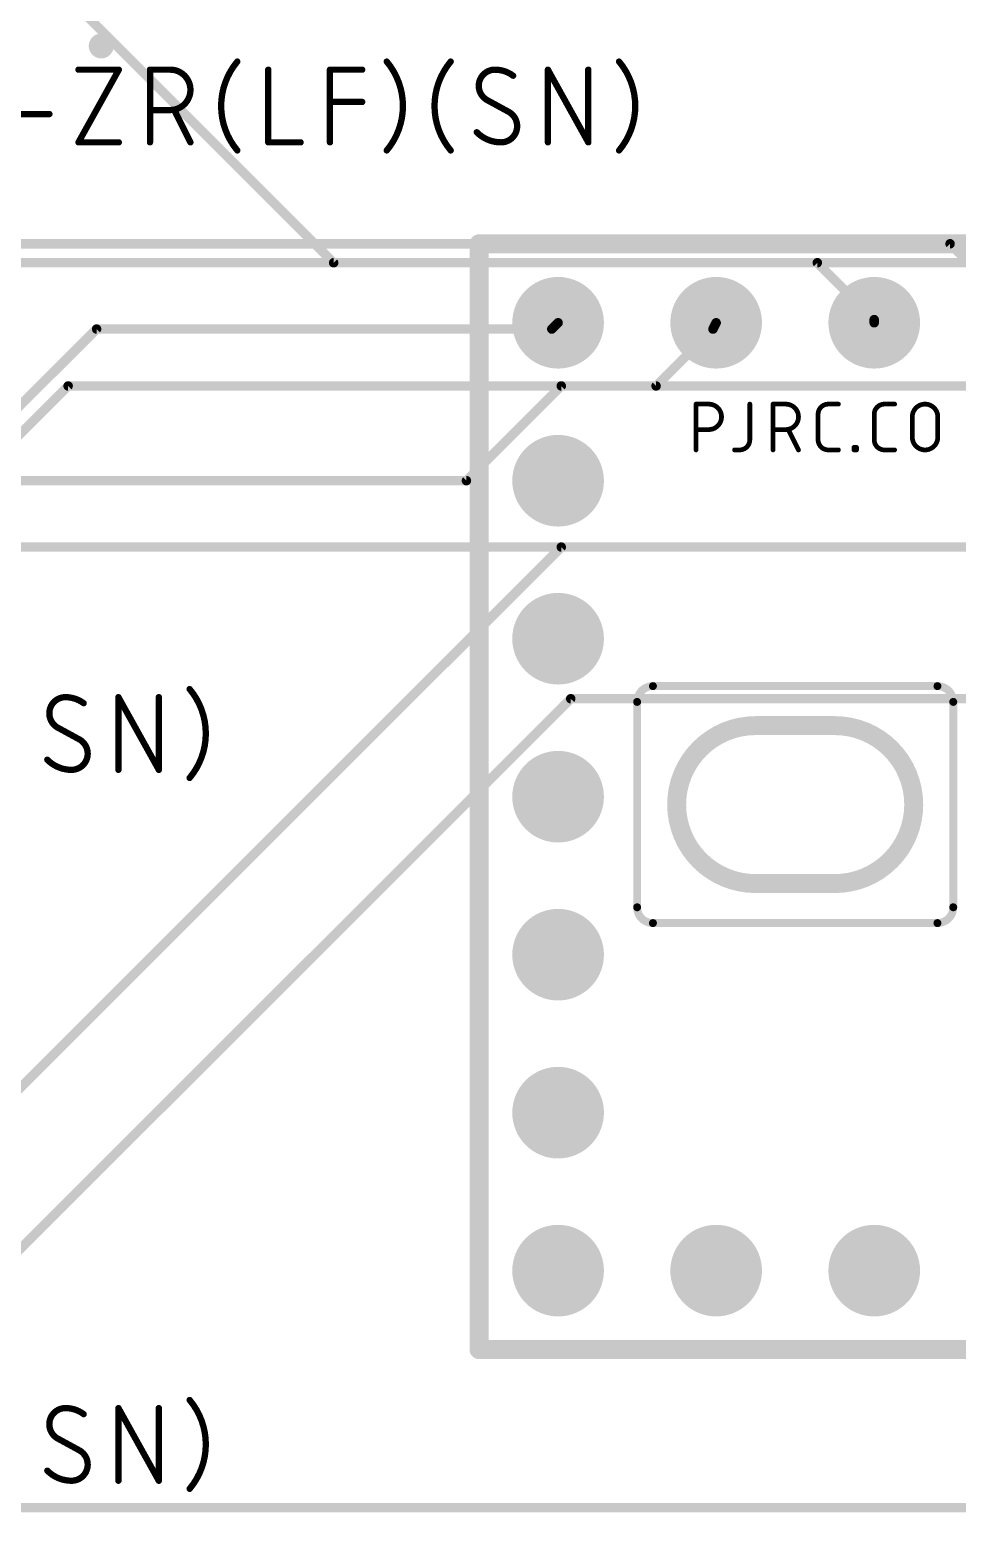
# Model space of a CAD drawing. Extents: x 20.2 to 95.4, y -5.2 to 47.1.
# Drawn here: x 51.2 to 66.11, y -5.16 to 18.68 of the extents above; entities that cross this region are included whole.
import ezdxf

# ---------------------------------------------------------------- set-up
doc = ezdxf.new("R2010")
doc.units = 0
for name, color, linetype in [('1', 12, 'CONTINUOUS'), ('16', 132, 'CONTINUOUS'), ('17', 110, 'CONTINUOUS'), ('20', 31, 'CONTINUOUS'), ('21', 253, 'CONTINUOUS'), ('27', 253, 'CONTINUOUS')]:
    doc.layers.add(name, color=color, linetype=linetype)

# ---------------------------------------------------------------- blocks, each defined once
blk = doc.blocks.new('ROUNDP')
at = {"const_width": 0.5}
blk.add_lwpolyline([(0, -0.25, 1), (0, 0.25, 1), (0, -0.25)], format="xyb", dxfattribs=at)

msp = doc.modelspace()

# ---------------------------------------------------------------- linework, layer by layer
at = {"layer": '1', "const_width": 0.1524}
for points in [[(65.9892, 15.24), (31.5468, 15.24)], [(67.2084, 14.0208), (65.9892, 15.24)], [(63.8556, 14.9352), (42.3672, 14.9352)], [(64.77, 14.0208), (63.8556, 14.9352)], [(64.77, 14.0208), (64.77, 13.97)], [(52.2732, 13.8684), (38.4048, 0)], [(59.5884, 13.8684), (52.2732, 13.8684)], [(59.5884, 13.8684), (59.69, 13.97)], [(62.1792, 13.8684), (61.2648, 12.954)], [(62.1792, 13.8684), (62.23, 13.97)], [(51.816, 12.954), (37.7952, -1.0668)], [(61.2648, 12.954), (51.816, 12.954)], [(59.7408, 10.3632), (49.3776, 0)], [(66.294, 10.3632), (59.7408, 10.3632)], [(59.8932, 7.9248), (50.9016, -1.0668)], [(66.4464, 7.9248), (59.8932, 7.9248)]]:
    msp.add_lwpolyline(points, dxfattribs=at)
at = {"layer": '1', "const_width": 0.0762}
for points in [[(66.0161, 15.2669, 1), (65.9623, 15.2131)], [(65.9892, 15.2019, 1), (65.9892, 15.2781)], [(63.8825, 14.9621, 1), (63.8287, 14.9083)], [(63.8556, 14.8971, 1), (63.8556, 14.9733)], [(64.8081, 14.0208, 1), (64.7319, 14.0208)], [(64.7431, 13.9939, 1), (64.7969, 14.0477)], [(52.2732, 13.9065, 1), (52.2732, 13.8303)], [(52.3001, 13.8415, 1), (52.2463, 13.8953)], [(59.5615, 13.8953, 1), (59.6153, 13.8415)], [(59.5884, 13.8303, 1), (59.5884, 13.9065)], [(59.7169, 13.9431, 1), (59.6631, 13.9969)], [(62.1451, 13.8854, 1), (62.2133, 13.8514)], [(62.2061, 13.8415, 1), (62.1523, 13.8953)], [(62.2641, 13.953, 1), (62.1959, 13.987)], [(64.7319, 13.97, 1), (64.8081, 13.97)], [(51.816, 12.9921, 1), (51.816, 12.9159)], [(51.8429, 12.9271, 1), (51.7891, 12.9809)], [(61.2379, 12.9809, 1), (61.2917, 12.9271)], [(61.2648, 12.9159, 1), (61.2648, 12.9921)], [(59.7408, 10.4013, 1), (59.7408, 10.3251)], [(59.7677, 10.3363, 1), (59.7139, 10.3901)], [(59.8932, 7.9629, 1), (59.8932, 7.8867)], [(59.9201, 7.8979, 1), (59.8663, 7.9517)]]:
    msp.add_lwpolyline(points, format="xyb", dxfattribs=at)
at = {"layer": '16', "const_width": 0.1524}
for points in [[(56.0832, 14.9352), (51.3588, 19.6596)], [(77.8764, 14.9352), (56.0832, 14.9352)], [(59.7408, 12.954), (58.2168, 11.43)], [(73.914, 12.954), (59.7408, 12.954)], [(58.2168, 11.43), (48.2, 11.43)], [(73.914, 10.3632), (45.4152, 10.3632)]]:
    msp.add_lwpolyline(points, dxfattribs=at)
at = {"layer": '16', "const_width": 0.0762}
for points in [[(56.0832, 14.9733, 1), (56.0832, 14.8971)], [(56.0563, 14.9083, 1), (56.1101, 14.9621)], [(59.7408, 12.9921, 1), (59.7408, 12.9159)], [(59.7677, 12.9271, 1), (59.7139, 12.9809)], [(58.1899, 11.4569, 1), (58.2437, 11.4031)], [(58.2168, 11.3919, 1), (58.2168, 11.4681)]]:
    msp.add_lwpolyline(points, format="xyb", dxfattribs=at)
at = {"layer": '20', "const_width": 0.1524}
msp.add_lwpolyline([(20.32, -5.08), (95.25, -5.08)], dxfattribs=at)
at = {"layer": '21'}
for points, const_width in [([(52.348, 18.32, 1), (52.348, 18.52, 1), (52.348, 18.32)], 0.2), ([(58.42, 15.3162, 1), (58.42, 15.1638)], 0.1524), ([(58.4962, 15.24, 1), (58.3438, 15.24)], 0.1524), ([(61.926, 12.6619, 1), (61.8879, 12.6619)], 0.0381), ([(61.907, 12.681, 1), (61.907, 12.6429)], 0.0381), ([(62.1116, 12.2527, 1), (62.1116, 12.6619)], 0.0762), ([(62.1116, 12.681, 1), (62.1116, 12.6429)], 0.0381), ([(62.1116, 12.6429, 1), (62.1116, 12.681)], 0.0381), ([(62.79, 12.6619, 1), (62.7519, 12.6619)], 0.0381), ([(63.1629, 12.6619, 1), (63.1248, 12.6619)], 0.0381), ([(63.1439, 12.681, 1), (63.1439, 12.6429)], 0.0381), ([(63.3485, 12.2527, 1), (63.3485, 12.6619)], 0.0762), ([(63.3485, 12.681, 1), (63.3485, 12.6429)], 0.0381), ([(63.3485, 12.6429, 1), (63.3485, 12.681)], 0.0381), ([(64.0317, 12.6619, 0.4142), (63.868, 12.4982)], 0.0762), ([(64.0317, 12.681, 1), (64.0317, 12.6429)], 0.0381), ([(64.0317, 12.6429, 1), (64.0317, 12.6809)], 0.0381), ([(64.1954, 12.6429, 1), (64.1954, 12.681)], 0.0381), ([(64.9339, 12.6619, 0.4142), (64.7702, 12.4982)], 0.0762), ([(64.9339, 12.681, 1), (64.9339, 12.6429)], 0.0381), ([(64.9339, 12.6429, 1), (64.9339, 12.6809)], 0.0381), ([(65.0976, 12.6429, 1), (65.0976, 12.681)], 0.0381), ([(65.7913, 12.4573, 1), (65.3821, 12.4573)], 0.0762), ([(63.887, 12.4982, 1), (63.8489, 12.4982)], 0.0381), ([(63.8489, 12.4982, 1), (63.887, 12.4982)], 0.0381), ([(64.7892, 12.4982, 1), (64.7511, 12.4982)], 0.0381), ([(64.7511, 12.4982, 1), (64.7892, 12.4982)], 0.0381), ([(65.4011, 12.4573, 1), (65.363, 12.4573)], 0.0381), ([(65.363, 12.4573, 1), (65.4011, 12.4573)], 0.0381), ([(65.8104, 12.4573, 1), (65.7723, 12.4573)], 0.0381), ([(65.7723, 12.4573, 1), (65.8104, 12.4573)], 0.0381), ([(61.907, 12.2717, 1), (61.907, 12.2336)], 0.0381), ([(62.1116, 12.2717, 1), (62.1116, 12.2336)], 0.0381), ([(62.1116, 12.2336, 1), (62.1116, 12.2717)], 0.0381), ([(63.1439, 12.2717, 1), (63.1439, 12.2336)], 0.0381), ([(63.3485, 12.2717, 1), (63.3485, 12.2336)], 0.0381), ([(63.3485, 12.2336, 1), (63.3485, 12.2717)], 0.0381), ([(63.4065, 12.2612, 1), (63.3724, 12.2442)], 0.0381), ([(65.3821, 12.1299, 1), (65.7913, 12.1299)], 0.0762), ([(65.4011, 12.1299, 1), (65.363, 12.1299)], 0.0381), ([(65.8104, 12.1299, 1), (65.7723, 12.1299)], 0.0381), ([(61.8879, 11.9253, 1), (61.926, 11.9253)], 0.0381), ([(62.5254, 11.9444, 1), (62.5254, 11.9063)], 0.0381), ([(62.6072, 11.9253, 0.4142), (62.7709, 12.089)], 0.0762), ([(62.6072, 11.9444, 1), (62.6072, 11.9063)], 0.0381), ([(62.6072, 11.9063, 1), (62.6072, 11.9444)], 0.0381), ([(62.79, 12.089, 1), (62.7519, 12.089)], 0.0381), ([(62.7519, 12.089, 1), (62.79, 12.089)], 0.0381), ([(63.1248, 11.9253, 1), (63.1629, 11.9253)], 0.0381), ([(63.5361, 11.9168, 1), (63.5701, 11.9338)], 0.0381), ([(63.868, 12.089, 0.4142), (64.0317, 11.9253)], 0.0762), ([(63.887, 12.089, 1), (63.8489, 12.089)], 0.0381), ([(63.8489, 12.089, 1), (63.887, 12.089)], 0.0381), ([(64.0317, 11.9444, 1), (64.0317, 11.9063)], 0.0381), ([(64.0317, 11.9063, 1), (64.0317, 11.9444)], 0.0381), ([(64.1954, 11.9063, 1), (64.1954, 11.9444)], 0.0381), ([(64.4446, 11.9853, 1), (64.4446, 11.9472)], 0.0381), ([(64.4636, 11.9662, 1), (64.4255, 11.9662)], 0.0381), ([(64.4446, 11.9444, 1), (64.4446, 11.9063)], 0.0381), ([(64.4255, 11.9253, 1), (64.4636, 11.9253)], 0.0381), ([(64.5045, 11.9662, 1), (64.4664, 11.9662)], 0.0381), ([(64.4664, 11.9253, 1), (64.5045, 11.9253)], 0.0381), ([(64.4855, 11.9472, 1), (64.4855, 11.9853)], 0.0381), ([(64.4855, 11.9063, 1), (64.4855, 11.9444)], 0.0381), ([(64.7702, 12.089, 0.4142), (64.9339, 11.9253)], 0.0762), ([(64.7892, 12.089, 1), (64.7511, 12.089)], 0.0381), ([(64.7511, 12.089, 1), (64.7892, 12.089)], 0.0381), ([(64.9339, 11.9444, 1), (64.9339, 11.9063)], 0.0381), ([(64.9339, 11.9063, 1), (64.9339, 11.9444)], 0.0381), ([(65.0976, 11.9063, 1), (65.0976, 11.9444)], 0.0381), ([(65.363, 12.1299, 1), (65.4011, 12.1299)], 0.0381), ([(65.7723, 12.1299, 1), (65.8104, 12.1299)], 0.0381), ([(61.214, 8.128, 0.4142), (60.96, 7.874)], 0.127), ([(61.214, 8.1598, 1), (61.214, 8.0962)], 0.0635), ([(61.214, 8.0962, 1), (61.214, 8.1598)], 0.0635), ([(65.786, 8.1598, 1), (65.786, 8.0962)], 0.0635), ([(66.04, 7.874, 0.4142), (65.786, 8.128)], 0.127), ([(65.786, 8.0962, 1), (65.786, 8.1598)], 0.0635), ([(60.9918, 7.874, 1), (60.9282, 7.874)], 0.0635), ([(60.9282, 7.874, 1), (60.9918, 7.874)], 0.0635), ([(66.0718, 7.874, 1), (66.0083, 7.874)], 0.0635), ([(66.0083, 7.874, 1), (66.0718, 7.874)], 0.0635), ([(62.865, 7.493, 0.4142), (61.595, 6.223)], 0.3048), ([(62.865, 7.5692, 1), (62.865, 7.4168)], 0.1524), ([(62.865, 7.4168, 1), (62.865, 7.5692)], 0.1524), ([(65.405, 6.223, 0.4142), (64.135, 7.493)], 0.3048), ([(64.135, 7.5692, 1), (64.135, 7.4168)], 0.1524), ([(64.135, 7.4168, 1), (64.135, 7.5692)], 0.1524), ([(61.595, 6.223, 0.4142), (62.865, 4.953)], 0.3048), ([(61.6712, 6.223, 1), (61.5188, 6.223)], 0.1524), ([(61.5188, 6.223, 1), (61.6712, 6.223)], 0.1524), ([(64.135, 4.953, 0.4142), (65.405, 6.223)], 0.3048), ([(65.4812, 6.223, 1), (65.3288, 6.223)], 0.1524), ([(65.3288, 6.223, 1), (65.4812, 6.223)], 0.1524), ([(62.865, 5.0292, 1), (62.865, 4.8768)], 0.1524), ([(62.865, 4.8768, 1), (62.865, 5.0292)], 0.1524), ([(64.135, 5.0292, 1), (64.135, 4.8768)], 0.1524), ([(64.135, 4.8768, 1), (64.135, 5.0292)], 0.1524), ([(60.9918, 4.572, 1), (60.9282, 4.572)], 0.0635), ([(60.9282, 4.572, 1), (60.9918, 4.572)], 0.0635), ([(60.96, 4.572, 0.4142), (61.214, 4.318)], 0.127), ([(65.786, 4.318, 0.4142), (66.04, 4.572)], 0.127), ([(66.0718, 4.572, 1), (66.0083, 4.572)], 0.0635), ([(66.0083, 4.572, 1), (66.0718, 4.572)], 0.0635), ([(61.214, 4.3498, 1), (61.214, 4.2863)], 0.0635), ([(61.214, 4.2863, 1), (61.214, 4.3498)], 0.0635), ([(65.786, 4.3498, 1), (65.786, 4.2863)], 0.0635), ([(65.786, 4.2863, 1), (65.786, 4.3498)], 0.0635), ([(58.42, -2.4638, 1), (58.42, -2.6162)], 0.1524), ([(58.3438, -2.54, 1), (58.4962, -2.54)], 0.1524)]:
    msp.add_lwpolyline(points, format="xyb", dxfattribs=dict(at, const_width=const_width))
for points, const_width in [([(58.42, 15.24), (93.98, 15.24)], 0.3048), ([(58.42, -2.54), (58.42, 15.24)], 0.3048), ([(61.907, 11.9253), (61.907, 12.6619)], 0.0762), ([(61.907, 12.6619), (62.1116, 12.6619)], 0.0762), ([(62.7709, 12.6619), (62.7709, 12.089)], 0.0762), ([(63.1439, 11.9253), (63.1439, 12.6619)], 0.0762), ([(63.1439, 12.6619), (63.3485, 12.6619)], 0.0762), ([(64.0317, 12.6619), (64.1954, 12.6619)], 0.0762), ([(64.9339, 12.6619), (65.0976, 12.6619)], 0.0762), ([(63.868, 12.089), (63.868, 12.4982)], 0.0762), ([(64.7702, 12.089), (64.7702, 12.4982)], 0.0762), ([(65.3821, 12.1299), (65.3821, 12.4573)], 0.0762), ([(65.7913, 12.4573), (65.7913, 12.1299)], 0.0762), ([(62.1116, 12.2527), (61.907, 12.2527)], 0.0762), ([(63.3485, 12.2527), (63.1439, 12.2527)], 0.0762), ([(63.5531, 11.9253), (63.3894, 12.2527)], 0.0762), ([(62.6072, 11.9253), (62.5254, 11.9253)], 0.0762), ([(64.1954, 11.9253), (64.0317, 11.9253)], 0.0762), ([(64.4446, 11.9253), (64.4446, 11.9662)], 0.0762), ([(64.4446, 11.9662), (64.4855, 11.9662)], 0.0762), ([(64.4855, 11.9253), (64.4446, 11.9253)], 0.0762), ([(64.4855, 11.9662), (64.4855, 11.9253)], 0.0762), ([(65.0976, 11.9253), (64.9339, 11.9253)], 0.0762), ([(65.786, 8.128), (61.214, 8.128)], 0.127), ([(60.96, 7.874), (60.96, 4.572)], 0.127), ([(66.04, 4.572), (66.04, 7.874)], 0.127), ([(62.865, 7.493), (64.135, 7.493)], 0.3048), ([(64.135, 4.953), (62.865, 4.953)], 0.3048), ([(61.214, 4.318), (65.786, 4.318)], 0.127), ([(93.98, -2.54), (58.42, -2.54)], 0.3048)]:
    msp.add_lwpolyline(points, dxfattribs=dict(at, const_width=const_width))
at = {"layer": '27'}
for points, const_width in [([(54.5349, 18.169, 0.1762), (54.2752, 17.455)], 0.1016), ([(54.5543, 18.1527, 1), (54.5154, 18.1853)], 0.0508), ([(57.196, 17.455, 0.1762), (56.9363, 18.169)], 0.1016), ([(56.9558, 18.1853, 1), (56.9169, 18.1527)], 0.0508), ([(57.9639, 18.169, 0.1762), (57.7042, 17.455)], 0.1016), ([(57.9833, 18.1527, 1), (57.9444, 18.1853)], 0.0508), ([(60.9298, 17.455, 0.1762), (60.6701, 18.169)], 0.1016), ([(60.6896, 18.1853, 1), (60.6507, 18.1527)], 0.0508), ([(51.9821, 18.0646, 1), (51.9821, 18.0138)], 0.0508), ([(52.6534, 18.0269, 1), (52.609, 18.0515)], 0.0508), ([(52.6312, 18.0138, 1), (52.6312, 18.0646)], 0.0508), ([(53.1578, 18.0392, 1), (53.107, 18.0392)], 0.0508), ([(53.1324, 18.0646, 1), (53.1324, 18.0138)], 0.0508), ([(53.457, 17.3901, 1), (53.457, 18.0392)], 0.1016), ([(53.457, 18.0646, 1), (53.457, 18.0138)], 0.0508), ([(53.457, 18.0138, 1), (53.457, 18.0646)], 0.0508), ([(55.0577, 18.0392, 1), (55.0069, 18.0392)], 0.0508), ([(56.0483, 18.0392, 1), (55.9975, 18.0392)], 0.0508), ([(56.0229, 18.0646, 1), (56.0229, 18.0138)], 0.0508), ([(56.5422, 18.0138, 1), (56.5422, 18.0646)], 0.0508), ([(58.6749, 18.0392, 0.4142), (58.4153, 17.7796)], 0.1016), ([(58.967, 17.9418, 0.1623), (58.6749, 18.0392)], 0.1016), ([(58.6749, 18.0646, 1), (58.6749, 18.0138)], 0.0508), ([(58.6749, 18.0138, 1), (58.6749, 18.0646)], 0.0508), ([(58.9518, 17.9215, 1), (58.9823, 17.9622)], 0.0508), ([(59.5512, 18.0392, 1), (59.5004, 18.0392)], 0.0508), ([(59.548, 18.0515, 1), (59.5036, 18.0269)], 0.0508), ([(60.2003, 18.0392, 1), (60.1495, 18.0392)], 0.0508), ([(58.4153, 17.7796, 0.2656), (58.5451, 17.5524)], 0.1016), ([(58.4407, 17.7796, 1), (58.3899, 17.7796)], 0.0508), ([(58.3899, 17.7796, 1), (58.4407, 17.7796)], 0.0508), ([(53.1324, 17.4155, 1), (53.1324, 17.3647)], 0.0508), ([(53.457, 17.4155, 1), (53.457, 17.3647)], 0.0508), ([(53.457, 17.3647, 1), (53.457, 17.4155)], 0.0508), ([(53.5446, 17.4014, 1), (53.4992, 17.3787)], 0.0508), ([(54.2752, 17.455, 0.1762), (54.5349, 16.741)], 0.1016), ([(54.3006, 17.455, 1), (54.2498, 17.455)], 0.0508), ([(54.2498, 17.455, 1), (54.3006, 17.455)], 0.0508), ([(56.0229, 17.5453, 1), (56.0229, 17.4945)], 0.0508), ([(56.5422, 17.4945, 1), (56.5422, 17.5453)], 0.0508), ([(56.9363, 16.741, 0.1762), (57.196, 17.455)], 0.1016), ([(57.2214, 17.455, 1), (57.1706, 17.455)], 0.0508), ([(57.1706, 17.455, 1), (57.2214, 17.455)], 0.0508), ([(57.7042, 17.455, 0.1762), (57.9639, 16.741)], 0.1016), ([(57.7296, 17.455, 1), (57.6788, 17.455)], 0.0508), ([(57.6788, 17.455, 1), (57.7296, 17.455)], 0.0508), ([(58.5573, 17.5747, 1), (58.533, 17.5301)], 0.0508), ([(58.5322, 17.5305, 1), (58.558, 17.5742)], 0.0508), ([(59.032, 17.1304, 0.2656), (58.9021, 17.3576)], 0.1016), ([(58.915, 17.3795, 1), (58.8892, 17.3357)], 0.0508), ([(58.89, 17.3353, 1), (58.9143, 17.3799)], 0.0508), ([(60.6701, 16.741, 0.1762), (60.9298, 17.455)], 0.1016), ([(60.9552, 17.455, 1), (60.9044, 17.455)], 0.0508), ([(60.9044, 17.455, 1), (60.9552, 17.455)], 0.0508), ([(51.515, 17.2998, 1), (51.515, 17.3506)], 0.0508), ([(58.7723, 16.8708, 0.4142), (59.032, 17.1304)], 0.1016), ([(59.0573, 17.1304, 1), (59.0066, 17.1304)], 0.0508), ([(58.3828, 17.0331, 0.2), (58.7723, 16.8708)], 0.1016), ([(58.4009, 17.051, 1), (58.3648, 17.0152)], 0.0508), ([(59.0066, 17.1304, 1), (59.0573, 17.1304)], 0.0508), ([(51.9821, 16.8962, 1), (51.9821, 16.8454)], 0.0508), ([(51.9599, 16.8831, 1), (52.0043, 16.8585)], 0.0508), ([(52.6312, 16.8454, 1), (52.6312, 16.8962)], 0.0508), ([(53.107, 16.8708, 1), (53.1578, 16.8708)], 0.0508), ([(53.7588, 16.8594, 1), (53.8042, 16.8822)], 0.0508), ([(54.5154, 16.7247, 1), (54.5543, 16.7573)], 0.0508), ([(55.0323, 16.8962, 1), (55.0323, 16.8454)], 0.0508), ([(55.0069, 16.8708, 1), (55.0577, 16.8708)], 0.0508), ([(55.5516, 16.8454, 1), (55.5516, 16.8962)], 0.0508), ([(55.9975, 16.8708, 1), (56.0483, 16.8708)], 0.0508), ([(56.9169, 16.7573, 1), (56.9558, 16.7247)], 0.0508), ([(57.9444, 16.7247, 1), (57.9833, 16.7573)], 0.0508), ([(58.7723, 16.8962, 1), (58.7723, 16.8454)], 0.0508), ([(58.7723, 16.8454, 1), (58.7723, 16.8962)], 0.0508), ([(59.5004, 16.8708, 1), (59.5512, 16.8708)], 0.0508), ([(60.1495, 16.8708, 1), (60.2003, 16.8708)], 0.0508), ([(60.1527, 16.8585, 1), (60.1972, 16.8831)], 0.0508), ([(60.6507, 16.7573, 1), (60.6896, 16.7247)], 0.0508), ([(54.0285, 7.366, 0.1762), (53.7688, 8.08)], 0.1016), ([(53.7883, 8.0963, 1), (53.7494, 8.0637)], 0.0508), ([(51.7736, 7.9502, 0.4142), (51.514, 7.6906)], 0.1016), ([(52.0657, 7.8528, 0.1623), (51.7736, 7.9502)], 0.1016), ([(51.7736, 7.9756, 1), (51.7736, 7.9248)], 0.0508), ([(51.7736, 7.9248, 1), (51.7736, 7.9756)], 0.0508), ([(52.0505, 7.8325, 1), (52.081, 7.8732)], 0.0508), ([(52.6499, 7.9502, 1), (52.5991, 7.9502)], 0.0508), ([(52.6467, 7.9625, 1), (52.6023, 7.9379)], 0.0508), ([(53.2991, 7.9502, 1), (53.2483, 7.9502)], 0.0508), ([(51.514, 7.6906, 0.2656), (51.6438, 7.4634)], 0.1016), ([(51.5394, 7.6906, 1), (51.4886, 7.6906)], 0.0508), ([(51.4886, 7.6906, 1), (51.5394, 7.6906)], 0.0508), ([(51.656, 7.4857, 1), (51.6317, 7.4411)], 0.0508), ([(51.6309, 7.4415, 1), (51.6567, 7.4852)], 0.0508), ([(53.7688, 6.652, 0.1762), (54.0285, 7.366)], 0.1016), ([(54.0539, 7.366, 1), (54.0031, 7.366)], 0.0508), ([(54.0031, 7.366, 1), (54.0539, 7.366)], 0.0508), ([(52.1307, 7.0414, 0.2656), (52.0008, 7.2686)], 0.1016), ([(52.0137, 7.2905, 1), (51.9879, 7.2467)], 0.0508), ([(51.9887, 7.2463, 1), (52.013, 7.2909)], 0.0508), ([(51.4815, 6.9441, 0.2), (51.871, 6.7818)], 0.1016), ([(51.4996, 6.962, 1), (51.4635, 6.9262)], 0.0508), ([(51.871, 6.7818, 0.4142), (52.1307, 7.0414)], 0.1016), ([(52.1561, 7.0414, 1), (52.1053, 7.0414)], 0.0508), ([(52.1053, 7.0414, 1), (52.1561, 7.0414)], 0.0508), ([(51.871, 6.8072, 1), (51.871, 6.7564)], 0.0508), ([(51.871, 6.7564, 1), (51.871, 6.8072)], 0.0508), ([(52.5991, 6.7818, 1), (52.6499, 6.7818)], 0.0508), ([(53.2483, 6.7818, 1), (53.2991, 6.7818)], 0.0508), ([(53.2514, 6.7695, 1), (53.2959, 6.7941)], 0.0508), ([(53.7494, 6.6683, 1), (53.7883, 6.6357)], 0.0508), ([(54.0285, -4.064, 0.1762), (53.7688, -3.35)], 0.1016), ([(53.7883, -3.3337, 1), (53.7494, -3.3663)], 0.0508), ([(51.7736, -3.4798, 0.4142), (51.514, -3.7394)], 0.1016), ([(52.0657, -3.5772, 0.1623), (51.7736, -3.4798)], 0.1016), ([(51.7736, -3.4544, 1), (51.7736, -3.5052)], 0.0508), ([(51.7736, -3.5052, 1), (51.7736, -3.4544)], 0.0508), ([(52.0505, -3.5975, 1), (52.081, -3.5568)], 0.0508), ([(52.6499, -3.4798, 1), (52.5991, -3.4798)], 0.0508), ([(52.6467, -3.4675, 1), (52.6023, -3.4921)], 0.0508), ([(53.2991, -3.4798, 1), (53.2483, -3.4798)], 0.0508), ([(51.514, -3.7394, 0.2656), (51.6438, -3.9666)], 0.1016), ([(51.5394, -3.7394, 1), (51.4886, -3.7394)], 0.0508), ([(51.4886, -3.7394, 1), (51.5394, -3.7394)], 0.0508), ([(51.656, -3.9443, 1), (51.6317, -3.9889)], 0.0508), ([(51.6309, -3.9885, 1), (51.6567, -3.9448)], 0.0508), ([(53.7688, -4.778, 0.1762), (54.0285, -4.064)], 0.1016), ([(54.0539, -4.064, 1), (54.0031, -4.064)], 0.0508), ([(54.0031, -4.064, 1), (54.0539, -4.064)], 0.0508), ([(52.1307, -4.3886, 0.2656), (52.0008, -4.1614)], 0.1016), ([(52.0137, -4.1395, 1), (51.9879, -4.1833)], 0.0508), ([(51.9887, -4.1837, 1), (52.013, -4.1391)], 0.0508), ([(51.4815, -4.4859, 0.2), (51.871, -4.6482)], 0.1016), ([(51.4996, -4.468, 1), (51.4635, -4.5038)], 0.0508), ([(51.871, -4.6482, 0.4142), (52.1307, -4.3886)], 0.1016), ([(52.1561, -4.3886, 1), (52.1053, -4.3886)], 0.0508), ([(52.1053, -4.3886, 1), (52.1561, -4.3886)], 0.0508), ([(51.871, -4.6228, 1), (51.871, -4.6736)], 0.0508), ([(51.871, -4.6736, 1), (51.871, -4.6228)], 0.0508), ([(52.5991, -4.6482, 1), (52.6499, -4.6482)], 0.0508), ([(53.2483, -4.6482, 1), (53.2991, -4.6482)], 0.0508), ([(53.2514, -4.6605, 1), (53.2959, -4.6359)], 0.0508), ([(53.7494, -4.7617, 1), (53.7883, -4.7943)], 0.0508)]:
    msp.add_lwpolyline(points, format="xyb", dxfattribs=dict(at, const_width=const_width))
at = {"layer": '27', "const_width": 0.1016}
for points in [[(51.9821, 18.0392), (52.6312, 18.0392)], [(52.6312, 18.0392), (51.9821, 16.8708)], [(53.1324, 16.8708), (53.1324, 18.0392)], [(53.1324, 18.0392), (53.457, 18.0392)], [(55.0323, 18.0392), (55.0323, 16.8708)], [(56.0229, 16.8708), (56.0229, 18.0392)], [(56.0229, 18.0392), (56.5422, 18.0392)], [(59.5258, 16.8708), (59.5258, 18.0392)], [(59.5258, 18.0392), (60.1749, 16.8708)], [(60.1749, 16.8708), (60.1749, 18.0392)], [(53.457, 17.3901), (53.1324, 17.3901)], [(53.7815, 16.8708), (53.5219, 17.3901)], [(56.0229, 17.5199), (56.5422, 17.5199)], [(58.9021, 17.3576), (58.5451, 17.5524)], [(50.736, 17.3252), (51.515, 17.3252)], [(51.9821, 16.8708), (52.6312, 16.8708)], [(55.0323, 16.8708), (55.5516, 16.8708)], [(52.6245, 6.7818), (52.6245, 7.9502)], [(52.6245, 7.9502), (53.2737, 6.7818)], [(53.2737, 6.7818), (53.2737, 7.9502)], [(52.0008, 7.2686), (51.6438, 7.4634)], [(52.6245, -4.6482), (52.6245, -3.4798)], [(52.6245, -3.4798), (53.2737, -4.6482)], [(53.2737, -4.6482), (53.2737, -3.4798)], [(52.0008, -4.1614), (51.6438, -3.9666)]]:
    msp.add_lwpolyline(points, dxfattribs=at)

# ---------------------------------------------------------------- block references
at = {"layer": '17', "xscale": 1.4732, "yscale": 1.4732, "rotation": 180}
for p in [(59.69, 13.97), (59.69, 13.97), (62.23, 13.97), (62.23, 13.97), (64.77, 13.97), (64.77, 13.97), (59.69, 8.89), (59.69, 8.89), (59.69, 6.35), (59.69, 6.35), (59.69, 3.81), (59.69, 3.81), (59.69, 1.27), (59.69, 1.27), (59.69, -1.27), (59.69, -1.27), (62.23, -1.27), (62.23, -1.27), (64.77, -1.27), (64.77, -1.27)]:
    msp.add_blockref('ROUNDP', p, dxfattribs=at)
at = {"layer": '17', "xscale": 1.4732, "yscale": 1.4732}
msp.add_blockref('ROUNDP', (59.69, 11.43), dxfattribs=at)
msp.add_blockref('ROUNDP', (59.69, 11.43), dxfattribs=at)

doc.saveas('drawing.dxf')
